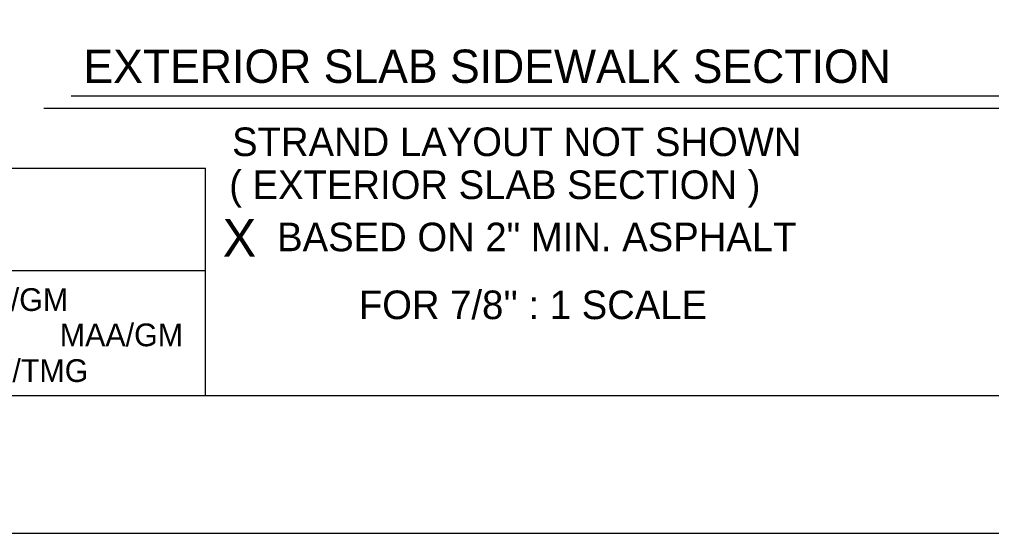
# Model space of a CAD drawing. Extents: x -60 to 66, y -3 to 77.
# Drawn here: x -54.53 to -49.669, y 34.717 to 37.29 of the extents above; entities that cross this region are included whole.
import ezdxf

# ---------------------------------------------------------------- set-up
doc = ezdxf.new("R2010")
doc.units = 0
for name, color, linetype in [('Plan Sheet', 7, 'Continuous'), ('Plot Shape', 7, 'Continuous'), ('Title Text CELL', 7, 'Continuous'), ('User Information Notes CELL', 7, 'Continuous')]:
    doc.layers.add(name, color=color, linetype=linetype)

msp = doc.modelspace()

# ---------------------------------------------------------------- linework, layer by layer
at = {"layer": 'Plan Sheet'}
for p, q in [((-58.7167, 36.5458), (-53.5995, 36.5458)), ((-53.5995, 35.4085), (-53.5995, 36.5458)), ((-53.5995, 36.5458), (-53.5995, 36.5458)), ((-53.5995, 36.0315), (-58.7167, 36.0315)), ((-58.7167, 35.4085), (-53.5995, 35.4085)), ((-58.7167, 35.4085), (-22.2363, 35.4085))]:
    msp.add_line(p, q, dxfattribs=at)
at = {"layer": 'Plot Shape'}
msp.add_lwpolyline([(-59.9183, 59.7974), (-22.2263, 59.7974), (-22.2263, 34.7174), (-59.9183, 34.7174)], close=True, dxfattribs=at)
at = {"layer": 'Title Text CELL'}
for p, q in [((-49.4484, 36.9071), (-54.2726, 36.9071)), ((-49.2687, 36.8448), (-54.4092, 36.8448))]:
    msp.add_line(p, q, dxfattribs=at)

# ---------------------------------------------------------------- texts
at = {"layer": 'Plan Sheet'}
for s, p in [('REV.  5/1/06R    TLA/GM', (-55.9935, 35.8314)), ('REV.  10/1/11                 MAA/GM', (-55.9935, 35.6549)), ('REV. 1/15        RWW/TMG', (-55.9935, 35.4761))]:
    msp.add_text(s, height=0.113698, dxfattribs=at).set_placement(p)
at = {"layer": 'Title Text CELL'}
for s, height, p in [('EXTERIOR SLAB SIDEWALK SECTION', 0.166667, (-54.2105, 36.9727)), ('STRAND LAYOUT NOT SHOWN', 0.143, (-53.467, 36.6065)), ('( EXTERIOR SLAB SECTION )', 0.143, (-53.4816, 36.3915))]:
    msp.add_text(s, height=height, dxfattribs=at).set_placement(p)
at = {"layer": 'User Information Notes CELL'}
for s, height, p in [('X', 0.188, (-53.5141, 36.1029)), (' BASED ON 2" MIN. ASPHALT', 0.143, (-53.295, 36.1303)), ("FOR 7/8'' : 1 SCALE    ", 0.143, (-52.8333, 35.7906))]:
    msp.add_text(s, height=height, dxfattribs=at).set_placement(p)

doc.saveas('drawing.dxf')
